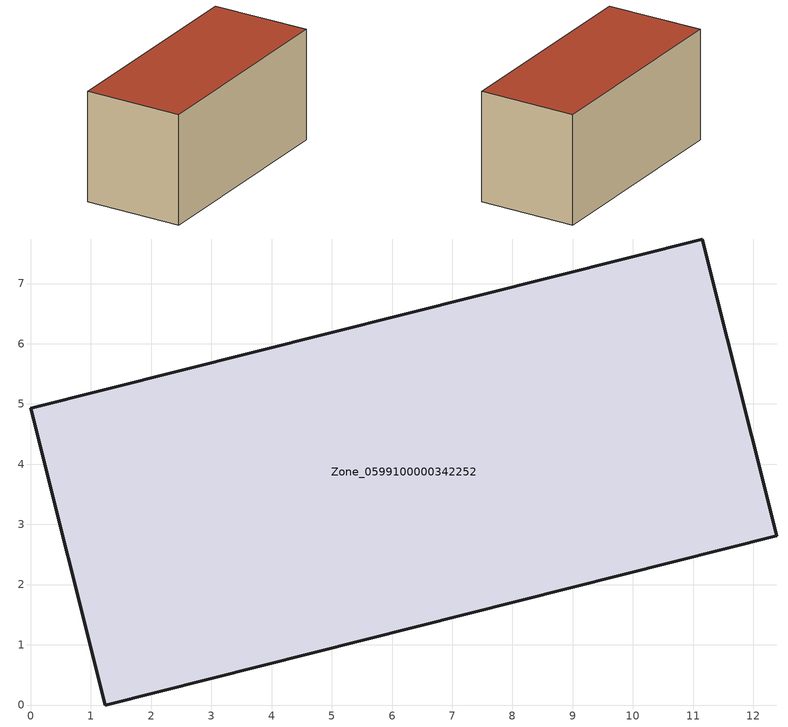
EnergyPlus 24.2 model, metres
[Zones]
Zone_0599100000342252
 floor ground (C_G): 11.15,7.74 12.39,2.81 1.24,0 0,4.93 z0
 wall outside (C_F): 1.24,0 12.39,2.81 11.15,7.74 0,4.93 1.24,0 z0:5.75
 roof outside (C_R): 12.39,2.81 11.15,7.74 0,4.93 1.24,0 z5.75
[BUILDING]
Pand.0599100000342252: North Axis=0; Terrain=City; Loads Convergence Tolerance Value=0.04; Temperature Convergence Tolerance Value=0.4; Solar Distribution=FullExterior; Maximum Number of Warmup Days=25; Minimum Number of Warmup Days=1
[Site:Location]
Rotterdam.The.Hague.AP_ZH_NLD Design_Conditions: Latitude=51.96; Longitude=4.45; Time Zone=1; Elevation=-4.5
[SITE:GROUNDTEMPERATURE:BUILDINGSURFACE]
18, 18, 18, 18, 18, 18, 18, 18, 18, 18, 18, 18
[MATERIAL] Thermal Absorptance=0.9; Solar Absorptance=0.7; Visible Absorptance=0.7
Name | Roughness | Thickness | Conductivity | Density | Specific Heat
G.TC.1992-2005 | MediumSmooth | 0.15 | 0.06 | 540 | 1210
F.TC.1992-2005 | Rough | 0.3 | 0.12 | 1920 | 840
R.TC.1992-2005 | MediumRough | 0.2 | 0.08 | 1500 | 1000
[CONSTRUCTION]
C_G: G.TC.1992-2005
C_F: F.TC.1992-2005
C_R: R.TC.1992-2005
[ZONE]
Zone_0599100000342252: Type=1; Multiplier=1; Ceiling Height=Autocalculate; Volume=Autocalculate; Floor Area=autocalculate; Part of Total Floor Area=Yes
[ZONEINFILTRATION:DESIGNFLOWRATE]
Infil_Zone_0599100000342252: Zone or ZoneList or Space or SpaceList=Zone_0599100000342252; Schedule=AlwaysOn; Design Flow Rate Calculation Method=Flow/Area; Flow Rate per Floor Area=0.0015; Constant Term Coefficient=1; Temperature Term Coefficient=0; Velocity Term Coefficient=0; Velocity Squared Term Coefficient=0
[HVACTEMPLATE:ZONE:IDEALLOADSAIRSYSTEM]
Zone_0599100000342252: Maximum Heating Supply Air Temperature=50; Minimum Cooling Supply Air Temperature=13; Maximum Heating Supply Air Humidity Ratio=0.0156; Minimum Cooling Supply Air Humidity Ratio=0.0077; Heating Limit=NoLimit; Cooling Limit=NoLimit; Dehumidification Control Type=ConstantSensibleHeatRatio; Cooling Sensible Heat Ratio=0.7; Dehumidification Setpoint=60; Humidification Control Type=None; Humidification Setpoint=30; Outdoor Air Method=None; Outdoor Air Flow Rate per Person=0.00944; Outdoor Air Flow Rate per Zone Floor Area=0; Outdoor Air Flow Rate per Zone=0; Demand Controlled Ventilation Type=None; Outdoor Air Economizer Type=NoEconomizer; Heat Recovery Type=None; Sensible Heat Recovery Effectiveness=0.7; Latent Heat Recovery Effectiveness=0.65
[ZONECONTROL:THERMOSTAT]
ThermostatControl_Zone_0599100000342252: Zone or ZoneList=Zone_0599100000342252; Control Type Schedule=DualSetpointControlType; Control 1=Thermostat_Zone_0599100000342252; Temperature Difference Between Cutout And Setpoint=0
[THERMOSTATSETPOINT:DUALSETPOINT]
Thermostat_Zone_0599100000342252: Heating Setpoint Temperature Schedule=HeatingSetpoint_Zone_0599100000342252; Cooling Setpoint Temperature Schedule=CoolingSetpoint_Zone_0599100000342252
[SCHEDULE:COMPACT]
HeatingSetpoint_Zone_0599100000342252: Through: 12/31, For: AllDays, Until: 24:00, 21
CoolingSetpoint_Zone_0599100000342252: Through: 12/31, For: AllDays, Until: 24:00, 24
DualSetpointControlType: Through: 12/31, For: AllDays, Until: 24:00, 4
AlwaysOn: Through: 12/31, For: AllDays, Until: 24:00, 1
